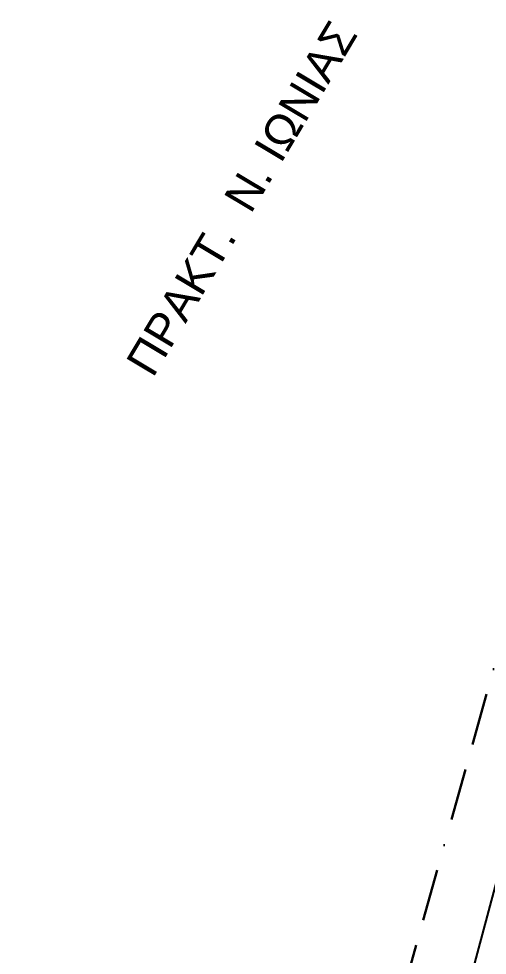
# Model space of a CAD drawing. Header units: millimetres. Extents: x 7453 to 9570, y 777 to 1872.
# Drawn here: x 8541.4 to 8655.7, y 1133.2 to 1361.7 of the extents above; entities that cross this region are included whole.
import ezdxf

# ---------------------------------------------------------------- set-up
doc = ezdxf.new("R2010")
doc.units = ezdxf.units.MM
doc.linetypes.add('BORDER', pattern=[44.45, 12.7, -6.35, 12.7, -6.35, 0, -6.35])
doc.layers.add('Επιγραφές - Σχήματα', color=7, linetype='Continuous')
doc.layers.add('Υπόβαθρο ΔΕΗ', color=7, linetype='Continuous')
doc.styles.get("Standard").update_dxf_attribs({"font": 'ARIAL.TTF'})

msp = doc.modelspace()

# ---------------------------------------------------------------- linework, layer by layer
at = {"layer": 'Υπόβαθρο ΔΕΗ', "color": 1, "linetype": 'BORDER', "lineweight": 30, "flags": 128}
msp.add_lwpolyline([(8541.36, 779.57), (8564.03, 870.67), (8668.52, 1243.25), (8896.46, 1528.92), (8987.5, 1433.8), (9150.66, 1303.74), (9445, 1086.25)], dxfattribs=at)
at = {"layer": 'Υπόβαθρο ΔΕΗ'}
msp.add_lwpolyline([(8892.77, 1479.33), (9002.9, 1231.73, -0.498389), (8990.77, 1215.46), (8908.32, 1226.47, -0.205866), (8902.92, 1229.7), (8843.86, 1303.52, -0.384999), (8844.3, 1310.9), (8885.62, 1340.91, 6.284716), (8880.47, 1348.76), (8838.5, 1317.56, -0.357908), (8832.78, 1317.83), (8803.54, 1353.82, 1.787303), (8778.72, 1358.89), (8681.52, 1239.47), (8586.77, 885.63)], format="xyb", dxfattribs=at)

# ---------------------------------------------------------------- texts
at = {"layer": 'Επιγραφές - Σχήματα', "color": 1, "insert": (8567.23, 1277.95), "char_height": 8, "width": 125.0599, "attachment_point": 1, "rotation": 59.1563}
msp.add_mtext('ΠΡΑΚΤ.  Ν. ΙΩΝΙΑΣ', dxfattribs=at)

doc.saveas('drawing.dxf')
